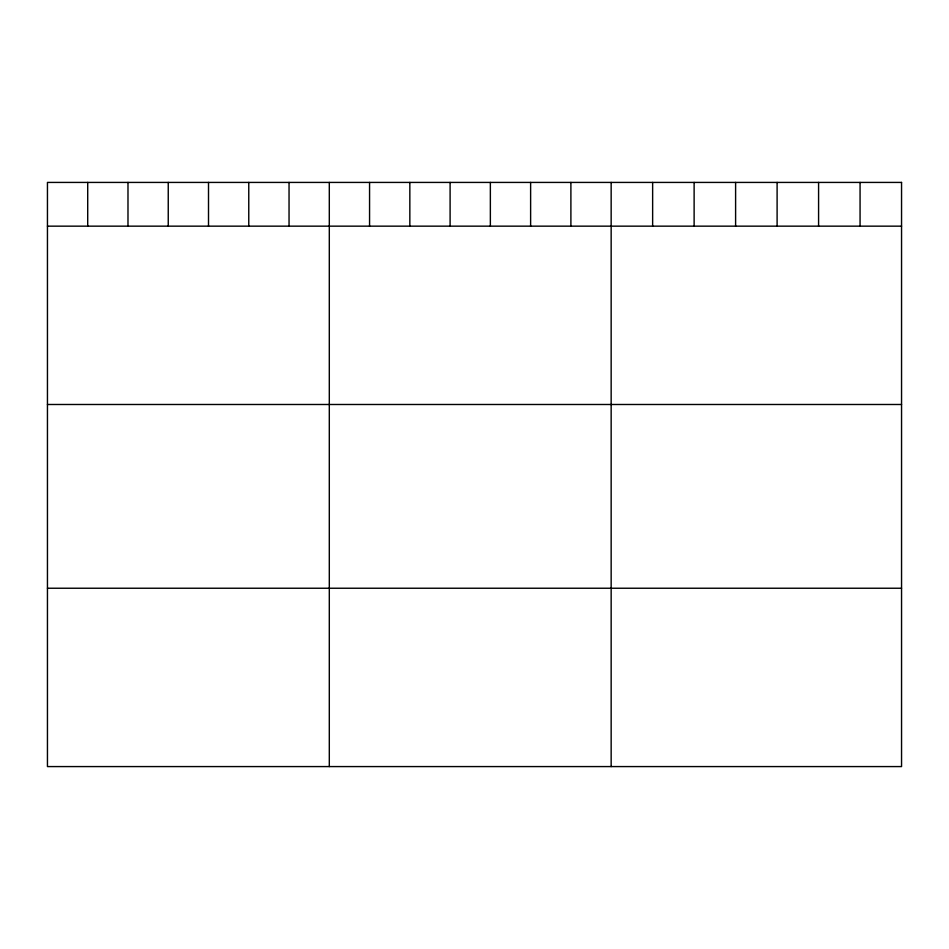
<?xml version="1.0" encoding="UTF-8"?>
<svg xmlns="http://www.w3.org/2000/svg" width="949" height="949" viewBox="0 0 949 949"><rect width="100%" height="100%" fill="white"/><g stroke="black" fill="none" stroke-linecap="round" stroke-linejoin="round"><path stroke-width="1.42" d="M47.45 226.159L901.55 226.159M47.45 404.488L901.55 404.488M47.45 588.238L901.55 588.238M860.067 182.422L860.067 226.159M818.584 182.422L818.584 226.159M777.101 182.422L777.101 226.159M735.605 182.422L735.605 226.159M694.122 182.422L694.122 226.159M652.639 182.422L652.639 226.159M611.156 182.422L611.156 766.578M570.895 182.422L570.895 226.159M530.621 182.422L530.621 226.159M490.36 182.422L490.36 226.159M450.099 182.422L450.099 226.159M409.838 182.422L409.838 226.159M369.564 182.422L369.564 226.159M329.303 182.422L329.303 766.578M289.042 182.422L289.042 226.159M248.768 182.422L248.768 226.159M208.507 182.422L208.507 226.159M168.246 182.422L168.246 226.159M127.985 182.422L127.985 226.159M87.711 182.422L87.711 226.159M901.55 182.422L47.45 182.422L47.45 766.578L901.55 766.578L901.55 182.422"/></g></svg>
